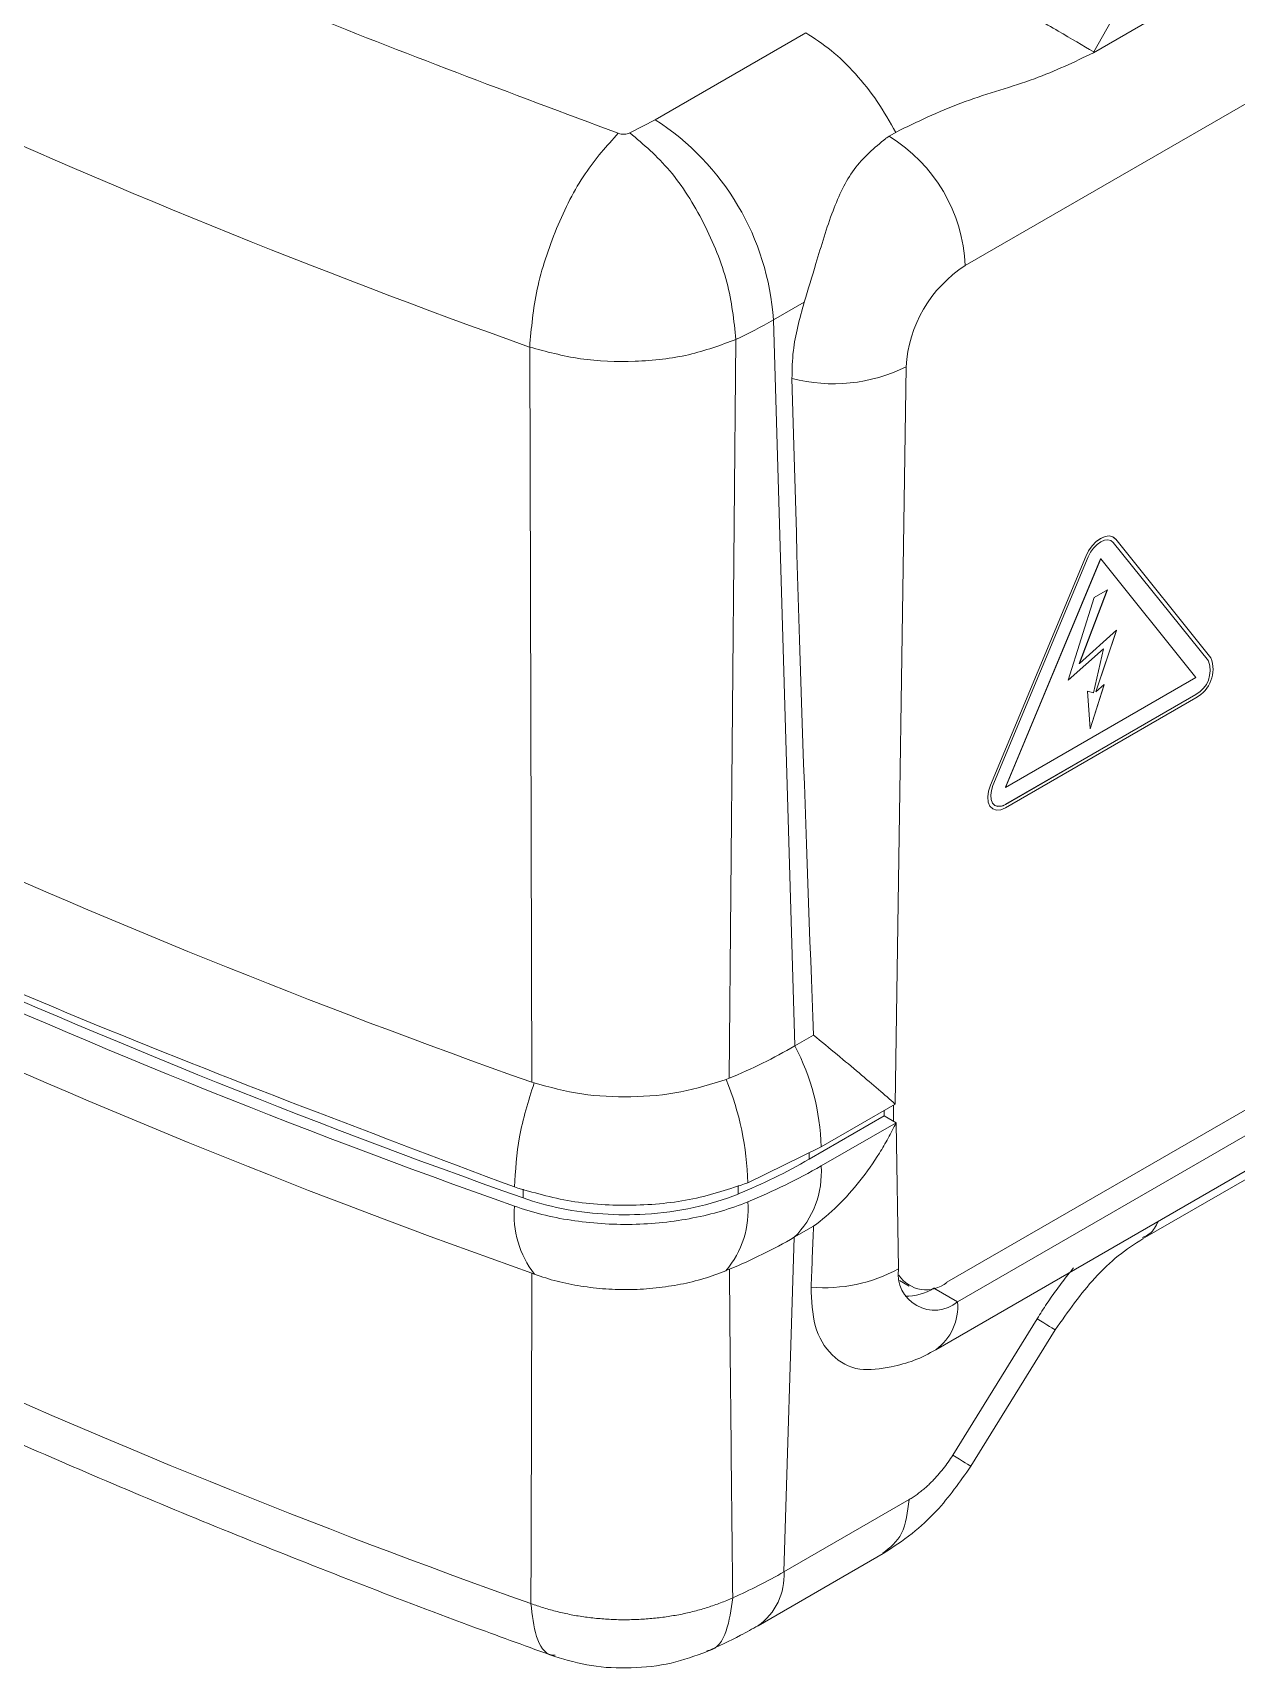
# Model space of a CAD drawing. Header units: inches. Extents: x 0.2 to 38.3, y 0.1 to 29.6.
# Drawn here: x 30.516 to 31.954, y 13.858 to 15.812 of the extents above; entities that cross this region are included whole.
import ezdxf

# ---------------------------------------------------------------- set-up
doc = ezdxf.new("R2010")
doc.units = ezdxf.units.IN
doc.header["$LTSCALE"] = 3.5
doc.header["$MEASUREMENT"] = 0

msp = doc.modelspace()

# ---------------------------------------------------------------- linework, layer by layer
at = {"color": 7, "linetype": 'Continuous', "lineweight": 15}
for p, q in [((36.7404, 18.6497), (31.7835, 15.7882)), ((31.6304, 15.5339), (37.0134, 18.6414)), ((31.6083, 14.3189), (36.8119, 17.3228)), ((36.8384, 17.3074), (31.6211, 14.2956)), ((31.5952, 14.2383), (36.8751, 17.2863)), ((31.8424, 14.3709), (36.6629, 17.1537)), ((31.8395, 15.8882), (31.784, 15.7892)), ((31.4398, 15.8122), (31.2597, 15.7082)), ((31.7835, 15.7882), (31.784, 15.7892)), ((31.2597, 15.7082), (31.2296, 15.6925)), ((31.5522, 15.6957), (31.5395, 15.6884)), ((31.4379, 15.4903), (31.401, 15.469)), ((31.401, 15.469), (31.4268, 14.6013)), ((31.3563, 15.4457), (31.3483, 14.5627)), ((31.1098, 15.4366), (31.1125, 14.558)), ((31.5465, 14.5317), (31.5597, 15.4129)), ((31.924, 15.0653), (31.8102, 15.2069)), ((31.9209, 15.0614), (31.8071, 15.203)), ((31.8072, 15.203), (31.8071, 15.203)), ((31.921, 15.0614), (31.8072, 15.203)), ((31.6605, 14.9132), (31.7743, 15.1862)), ((31.6605, 14.9132), (31.7743, 15.1862)), ((31.6635, 14.9127), (31.7773, 15.1857)), ((31.6784, 14.9105), (31.7922, 15.1834)), ((31.6785, 14.9104), (31.7923, 15.1834)), ((31.7743, 15.1862), (31.7743, 15.1862)), ((31.7923, 15.1834), (31.7922, 15.1834)), ((31.9061, 15.0418), (31.7923, 15.1834)), ((31.7843, 15.1372), (31.7534, 15.0385)), ((31.7667, 15.0585), (31.8001, 15.1463)), ((31.7668, 15.0585), (31.8002, 15.1464)), ((31.7843, 15.1372), (31.8002, 15.1464)), ((31.8113, 15.0981), (31.7668, 15.0585)), ((31.8112, 15.098), (31.7865, 15.0246)), ((31.8113, 15.0981), (31.7866, 15.0246)), ((31.7534, 15.0385), (31.7954, 15.0759)), ((31.7534, 15.0386), (31.7954, 15.0759)), ((31.7954, 15.0759), (31.7838, 15.0234)), ((31.7954, 15.0759), (31.7954, 15.0759)), ((31.7668, 15.0585), (31.7667, 15.0585)), ((31.921, 15.0614), (31.9209, 15.0614)), ((31.6785, 14.9104), (31.9061, 15.0418)), ((31.7965, 15.0332), (31.7795, 14.9802)), ((31.7964, 15.0331), (31.7795, 14.9804)), ((31.7866, 15.0246), (31.7965, 15.0332)), ((31.6784, 14.8901), (31.906, 15.0214)), ((31.6785, 14.89), (31.9061, 15.0214)), ((31.6785, 14.8859), (31.9061, 15.0173)), ((31.7838, 15.0234), (31.7763, 15.0252)), ((31.7763, 15.0252), (31.7795, 14.9802)), ((31.7866, 15.0246), (31.7865, 15.0246)), ((31.9061, 15.0214), (31.906, 15.0214)), ((31.6605, 14.9132), (31.6605, 14.9132)), ((31.6785, 14.9104), (31.6784, 14.9105)), ((31.6634, 14.8845), (31.6635, 14.8844)), ((31.6659, 14.8888), (31.666, 14.8888)), ((31.6785, 14.89), (31.6784, 14.8901)), ((31.4268, 14.6013), (31.4492, 14.6143)), ((31.3483, 14.5627), (31.3447, 14.5613)), ((31.1125, 14.558), (31.1151, 14.5571)), ((31.4582, 14.4807), (31.5465, 14.5317)), ((31.5336, 14.5178), (31.5335, 14.5242)), ((31.5447, 14.5307), (31.5447, 14.5114)), ((31.444, 14.466), (31.5336, 14.5178)), ((31.4582, 14.4579), (31.5478, 14.5096)), ((31.5478, 14.5096), (31.5336, 14.5178)), ((31.5504, 14.335), (31.5478, 14.5096)), ((31.3704, 14.4379), (31.4582, 14.4807)), ((31.449, 14.3861), (31.426, 14.3728)), ((31.4137, 13.973), (31.426, 14.3728)), ((31.5518, 14.3211), (31.5633, 14.3144)), ((31.5938, 14.3124), (31.5929, 14.3119)), ((31.5929, 14.3119), (31.6211, 14.2956)), ((31.6155, 14.1125), (31.7163, 14.2754)), ((31.637, 14.0991), (31.7378, 14.2619)), ((31.4137, 13.973), (31.5632, 14.0593)), ((31.3827, 13.9085), (31.5322, 13.9949))]:
    msp.add_line(p, q, dxfattribs=at)
at = {"color": 155, "linetype": 'Continuous', "lineweight": 15}
for p, q in [((31.444, 14.4738), (31.444, 14.466)), ((31.1022, 14.4301), (31.1022, 14.4197)), ((31.3588, 14.4345), (31.3588, 14.4244))]:
    msp.add_line(p, q, dxfattribs=at)
at = {"color": 7, "linetype": 'Continuous', "lineweight": 15, "flags": 128}
for points in [[(31.8101, 15.2069), (31.8067, 15.2097), (31.8024, 15.2108), (31.7975, 15.2102), (31.7922, 15.2079), (31.7869, 15.2041), (31.782, 15.199), (31.7777, 15.1929), (31.7743, 15.1862)], [(31.8102, 15.2069), (31.8068, 15.2096), (31.8025, 15.2108), (31.7975, 15.2102), (31.7923, 15.2079), (31.787, 15.2041), (31.782, 15.199), (31.7777, 15.1929), (31.7743, 15.1862)], [(31.8072, 15.203), (31.8044, 15.2053), (31.8008, 15.2062), (31.7967, 15.2057), (31.7923, 15.2038), (31.7879, 15.2006), (31.7837, 15.1964), (31.7802, 15.1913), (31.7773, 15.1857)], [(31.6634, 14.8845), (31.6632, 14.8846), (31.6598, 14.8879), (31.6578, 14.8928), (31.6572, 14.899), (31.6581, 14.906), (31.6605, 14.9132)], [(31.6785, 14.8859), (31.6729, 14.8836), (31.6677, 14.8831), (31.6632, 14.8846), (31.6599, 14.8879), (31.6578, 14.8928), (31.6573, 14.8989), (31.6582, 14.9059), (31.6605, 14.9132)], [(31.6785, 14.89), (31.6738, 14.888), (31.6695, 14.8877), (31.6658, 14.8889), (31.663, 14.8916), (31.6613, 14.8957), (31.6608, 14.9009), (31.6616, 14.9067), (31.6635, 14.9127)]]:
    msp.add_lwpolyline(points, dxfattribs=at)
at = {"color": 7, "linetype": 'Continuous', "lineweight": 15}
for centre, radius, start, end in [((34.1933, 24.0969), 9.1929, 240.27016, 250.40141), ((31.0928, 15.4483), 0.3089, 3.8499, 57.3049), ((31.6479, 15.5008), 0.2167, 120.0029, 121.2621), ((31.4394, 15.5255), 0.1912, 2.5197, 58.4293), ((31.7136, 15.4042), 0.1541, 122.6523, 176.7702), ((31.093, 16.0038), 0.6172, 295.2554, 299.9413), ((31.4727, 15.59), 0.1973, 255.503, 296.1651), ((34.1956, 23.2806), 9.2515, 240.27683, 250.53328), ((34.1927, 23.1705), 9.2805, 240.27761, 250.54849), ((34.1896, 23.1816), 9.3026, 240.27762, 250.54848), ((31.8907, 15.0499), 0.0323, 298.2572, 20.7711), ((31.8877, 15.0515), 0.0388, 298.257, 20.7715), ((31.8907, 15.0499), 0.0323, 298.2572, 20.7711), ((34.1956, 23.0505), 9.2497, 240.27665, 250.52945), ((31.6711, 14.9002), 0.0125, 245.5154, 305.7955), ((34.1945, 22.6262), 9.2219, 240.27348, 250.46766), ((31.0872, 15.193), 0.6822, 292.5008, 299.8571), ((31.1802, 14.4729), 0.2781, 1.6179, 27.5158), ((31.0218, 14.4296), 0.3487, 1.3612, 22.1889), ((31.0901, 15.0828), 0.7111, 292.2038, 299.8459), ((31.0937, 15.0931), 0.7323, 292.2037, 299.8459), ((31.3506, 14.4498), 0.1078, 314.3732, 4.2637), ((31.2054, 14.3992), 0.1142, 174.6151, 218.1978), ((31.2602, 14.405), 0.1107, 319.2575, 5.2024), ((31.0873, 14.9628), 0.6804, 292.5761, 299.8594), ((31.4618, 14.4976), 0.1852, 265.1641, 298.6075), ((31.5935, 14.3291), 0.0435, 172.2842, 309.4369), ((31.5835, 14.3488), 0.0389, 212.983, 309.6719), ((31.5601, 14.3632), 0.0608, 268.3833, 302.5621), ((31.09, 14.5359), 0.6494, 293.8299, 299.9023)]:
    msp.add_arc(centre, radius, start, end, dxfattribs=at)
at = {"color": 155, "linetype": 'Continuous', "lineweight": 15}
for centre, radius, start, end in [((31.5576, 14.2898), 0.0638, 306.1243, 5.1521), ((31.3408, 13.9684), 0.0731, 304.855, 3.5896)]:
    msp.add_arc(centre, radius, start, end, dxfattribs=at)
at = {"color": 7, "linetype": 'Continuous', "lineweight": 15}
for centre, major_axis, ratio, start_param, end_param in [((31.4882, 16.5889), (-0.0427, 2.9998), 0.02971, 1.978291, 2.288881), ((31.4891, 12.6134), (0.0458, 2.8468), 0.030762, 0.899134, 0.931512)]:
    msp.add_ellipse(centre, major_axis=major_axis, ratio=ratio, start_param=start_param, end_param=end_param, dxfattribs=at)
for points, knots in [([(31.2157, 15.692), (31.0867, 15.7402), (30.8291, 15.8365), (30.4613, 15.9972), (30.1074, 16.1679), (29.8862, 16.2915), (29.7758, 16.3532)], [0, 0, 0, 0, 0.249986, 0.499242, 0.750025, 1, 1, 1, 1]), ([(31.784, 15.7892), (31.7708, 15.797), (31.7442, 15.8128), (31.6885, 15.8448), (31.6281, 15.8789), (31.5902, 15.8997), (31.5712, 15.9101)], [0, 0, 0, 0, 0.25, 0.500001, 0.75, 1, 1, 1, 1]), ([(31.4398, 15.8122), (31.45, 15.8056), (31.4704, 15.7924), (31.4994, 15.7638), (31.5261, 15.7306), (31.5403, 15.7054), (31.5474, 15.6929)], [0, 0, 0, 0, 0.25, 0.5, 0.75, 1, 1, 1, 1]), ([(31.7835, 15.7882), (31.7607, 15.7773), (31.7132, 15.7545), (31.6283, 15.7322), (31.5776, 15.7079), (31.5522, 15.6957)], [0, 0, 0, 0, 0.316824, 0.658113, 1, 1, 1, 1]), ([(31.1098, 15.4366), (31.1118, 15.4592), (31.1157, 15.5046), (31.1404, 15.5793), (31.1749, 15.6474), (31.2021, 15.6771), (31.2157, 15.692)], [0, 0, 0, 0, 0.25, 0.5, 0.75, 1, 1, 1, 1]), ([(31.2296, 15.6925), (31.2286, 15.6921), (31.2265, 15.6913), (31.2228, 15.6909), (31.219, 15.691), (31.2168, 15.6917), (31.2157, 15.692)], [0, 0, 0, 0, 0.250364, 0.499236, 0.747355, 1, 1, 1, 1]), ([(31.2296, 15.6925), (31.2459, 15.6787), (31.2784, 15.6512), (31.3196, 15.5859), (31.3491, 15.5132), (31.3539, 15.4682), (31.3563, 15.4457)], [0, 0, 0, 0, 0.25, 0.5, 0.75, 1, 1, 1, 1]), ([(31.5354, 15.686), (31.5219, 15.6747), (31.4954, 15.6527), (31.4704, 15.5986), (31.4538, 15.5421), (31.4426, 15.5056), (31.4379, 15.4903)], [0, 0, 0, 0, 0.265244, 0.517762, 0.798182, 1, 1, 1, 1]), ([(31.4379, 15.4903), (31.4325, 15.4707), (31.4238, 15.4389), (31.4235, 15.4099), (31.4233, 15.3989)], [0, 0, 0, 0, 0.62031, 1, 1, 1, 1]), ([(31.3563, 15.4457), (31.3381, 15.4389), (31.3016, 15.4253), (31.2359, 15.4179), (31.169, 15.4204), (31.1295, 15.4312), (31.1098, 15.4366)], [0, 0, 0, 0, 0.249591, 0.499302, 0.74908, 1, 1, 1, 1]), ([(29.5773, 15.1257), (29.733, 15.0399), (30.0442, 14.8683), (30.551, 14.6364), (30.9115, 14.5006), (31.0917, 14.4328)], [0, 0, 0, 0, 0.333333, 0.666667, 1, 1, 1, 1]), ([(31.4492, 14.6143), (31.4681, 14.5986), (31.506, 14.5671), (31.5345, 14.5428), (31.5465, 14.5318), (31.5465, 14.5317)], [0, 0, 0, 0, 0.494879, 0.996584, 1, 1, 1, 1]), ([(29.6528, 14.5535), (29.6934, 14.5303), (29.811, 14.4633), (30.0122, 14.3564), (30.2588, 14.2348), (30.5133, 14.119), (30.7752, 14.0091), (30.9854, 13.9277), (31.1082, 13.8831), (31.1398, 13.8716)], [0, 0, 0, 0, 0.0897867, 0.2600953, 0.4303872, 0.6006571, 0.7709015, 0.9411178, 1, 1, 1, 1]), ([(31.1151, 14.5571), (31.1083, 14.5353), (31.0949, 14.4917), (31.0928, 14.4524), (31.0917, 14.4328)], [0, 0, 0, 0, 0.5000001, 1, 1, 1, 1]), ([(31.1151, 14.5571), (31.1337, 14.5521), (31.1701, 14.5423), (31.2313, 14.5392), (31.2918, 14.5446), (31.327, 14.5557), (31.3447, 14.5613)], [0, 0, 0, 0, 0.254802, 0.499249, 0.749256, 1, 1, 1, 1]), ([(31.449, 14.3861), (31.4592, 14.3933), (31.4688, 14.4016), (31.4873, 14.4197), (31.4961, 14.4296), (31.5129, 14.4507), (31.5207, 14.4618), (31.5315, 14.4792), (31.5349, 14.4851), (31.5416, 14.4972), (31.5448, 14.5034), (31.5478, 14.5096)], [0, 0, 0, 0, 0.25, 0.25, 0.5, 0.5, 0.75, 0.75, 0.875, 0.875, 1, 1, 1, 1]), ([(31.0917, 14.4328), (31.1137, 14.4263), (31.1579, 14.4133), (31.2325, 14.4092), (31.3066, 14.4161), (31.3491, 14.4306), (31.3704, 14.4379)], [0, 0, 0, 0, 0.249991, 0.500206, 0.749935, 1, 1, 1, 1]), ([(31.0917, 14.4099), (31.1126, 14.4024), (31.1355, 14.3967), (31.183, 14.3894), (31.2077, 14.3877), (31.257, 14.3886), (31.2815, 14.3912), (31.3282, 14.4003), (31.3504, 14.4068), (31.3704, 14.415)], [0, 0, 0, 0, 0.25, 0.25, 0.5, 0.5, 0.75, 0.75, 1, 1, 1, 1]), ([(31.1022, 14.4197), (31.1166, 14.4146), (31.1474, 14.4061), (31.197, 14.3995), (31.2511, 14.3992), (31.3069, 14.4068), (31.3426, 14.4177), (31.3588, 14.4244)], [0, 0, 0, 0, 0.186311, 0.373328, 0.55957, 0.779058, 1, 1, 1, 1]), ([(31.7378, 14.2619), (31.7532, 14.2838), (31.7771, 14.3179), (31.8139, 14.3523), (31.8328, 14.3647), (31.8425, 14.371)], [0, 0, 0, 0, 0.466898, 0.727019, 1, 1, 1, 1]), ([(31.1156, 14.3285), (31.1244, 14.3254), (31.1333, 14.3225), (31.1518, 14.3178), (31.1613, 14.316), (31.1807, 14.3129), (31.1908, 14.3117), (31.2107, 14.3103), (31.2207, 14.31), (31.2408, 14.3104), (31.2508, 14.3111), (31.2708, 14.3133), (31.2805, 14.3147), (31.2995, 14.3184), (31.3088, 14.3206), (31.3269, 14.326), (31.3357, 14.3292), (31.3441, 14.3327)], [0, 0, 0, 0, 0.125, 0.125, 0.25, 0.25, 0.375, 0.375, 0.5, 0.5, 0.625, 0.625, 0.75, 0.75, 0.875, 0.875, 1, 1, 1, 1]), ([(31.3485, 14.3346), (31.3491, 14.2685), (31.3504, 14.1375), (31.3517, 14.0067), (31.3524, 13.9419)], [0, 0, 0, 0, 0.50506, 1, 1, 1, 1]), ([(31.7163, 14.2754), (31.7182, 14.2784), (31.722, 14.2845), (31.7279, 14.2934), (31.7339, 14.3023), (31.7402, 14.3109), (31.7465, 14.3195), (31.7531, 14.3279), (31.7575, 14.3333), (31.7598, 14.3361)], [0, 0, 0, 0, 0.1428951, 0.2854936, 0.4279657, 0.5704822, 0.7132138, 0.8563302, 1, 1, 1, 1]), ([(31.4461, 14.313), (31.4468, 14.2969), (31.4483, 14.2636), (31.4693, 14.2295), (31.5012, 14.2113), (31.5289, 14.2157), (31.5419, 14.2178)], [0, 0, 0, 0, 0.24514, 0.506578, 0.768168, 1, 1, 1, 1]), ([(31.5419, 14.2178), (31.5512, 14.22), (31.5698, 14.2245), (31.5868, 14.2337), (31.5952, 14.2383)], [0, 0, 0, 0, 0.498515, 1, 1, 1, 1]), ([(31.5632, 14.0593), (31.5648, 14.0602), (31.568, 14.0621), (31.5727, 14.0654), (31.5774, 14.0689), (31.5821, 14.0728), (31.5867, 14.0769), (31.592, 14.0821), (31.5978, 14.0884), (31.6041, 14.096), (31.6101, 14.104), (31.6137, 14.1097), (31.6155, 14.1125)], [0, 0, 0, 0, 0.083979, 0.167245, 0.250132, 0.332978, 0.416123, 0.499902, 0.625614, 0.750081, 0.874482, 1, 1, 1, 1]), ([(31.5322, 13.9948), (31.5439, 14.0024), (31.5661, 14.0167), (31.6033, 14.0511), (31.6241, 14.0806), (31.637, 14.0991)], [0, 0, 0, 0, 0.293581, 0.557284, 1, 1, 1, 1]), ([(31.1113, 13.935), (31.1138, 13.9341), (31.1189, 13.9323), (31.1267, 13.9298), (31.1346, 13.9274), (31.1428, 13.9253), (31.151, 13.9234), (31.1594, 13.9216), (31.1679, 13.9201), (31.1765, 13.9188), (31.1852, 13.9177), (31.1939, 13.9169), (31.2027, 13.9163), (31.2115, 13.9158), (31.2204, 13.9156), (31.2292, 13.9157), (31.2381, 13.9159), (31.2469, 13.9164), (31.2557, 13.9171), (31.2644, 13.918), (31.2731, 13.9191), (31.2816, 13.9205), (31.2901, 13.922), (31.2984, 13.9238), (31.3066, 13.9258), (31.3147, 13.928), (31.3226, 13.9304), (31.3304, 13.933), (31.3379, 13.9357), (31.3453, 13.9387), (31.35, 13.9408), (31.3524, 13.9419)], [0, 0, 0, 0, 0.034483, 0.068966, 0.103449, 0.137932, 0.172414, 0.206896, 0.241377, 0.275859, 0.310341, 0.344822, 0.379304, 0.413786, 0.448267, 0.482749, 0.51723, 0.551712, 0.586194, 0.620676, 0.655159, 0.689641, 0.724124, 0.758607, 0.79309, 0.827574, 0.862058, 0.896543, 0.931029, 0.965514, 1, 1, 1, 1]), ([(31.3218, 13.8777), (31.3354, 13.8839), (31.3563, 13.8936), (31.3758, 13.9047), (31.3827, 13.9085)], [0, 0, 0, 0, 0.648124, 1, 1, 1, 1]), ([(31.1398, 13.8716), (31.1541, 13.8675), (31.1827, 13.8591), (31.2314, 13.8569), (31.28, 13.8622), (31.3078, 13.8725), (31.3218, 13.8777)], [0, 0, 0, 0, 0.248779, 0.497679, 0.748018, 1, 1, 1, 1])]:
    msp.add_open_spline(points, degree=3, knots=knots, dxfattribs=at)
at = {"color": 155, "linetype": 'Continuous', "lineweight": 15}
for points, knots in [([(31.8609, 14.3917), (31.8581, 14.3861), (31.8536, 14.3772), (31.8453, 14.3739), (31.8421, 14.3726)], [0, 0, 0, 0, 0.616276, 1, 1, 1, 1]), ([(31.7163, 14.2754), (31.7272, 14.2686), (31.7402, 14.2605), (31.7362, 14.2629), (31.7356, 14.2633)], [0, 0, 0, 0, 0.84383, 1, 1, 1, 1]), ([(31.6155, 14.1125), (31.6265, 14.1057), (31.6394, 14.0977), (31.6355, 14.1001), (31.6348, 14.1005)], [0, 0, 0, 0, 0.842332, 1, 1, 1, 1]), ([(31.5632, 14.0593), (31.5614, 14.0445), (31.5578, 14.0157), (31.5404, 14.0019), (31.5319, 13.9952)], [0, 0, 0, 0, 0.511446, 1, 1, 1, 1]), ([(31.3524, 13.9419), (31.3505, 13.928), (31.3468, 13.9001), (31.3334, 13.8797), (31.3225, 13.8787), (31.3215, 13.8786)], [0, 0, 0, 0, 0.4753751, 0.9507506, 1, 1, 1, 1]), ([(31.1113, 13.935), (31.1129, 13.9212), (31.1161, 13.8934), (31.1284, 13.8735), (31.1386, 13.8733), (31.1403, 13.8733)], [0, 0, 0, 0, 0.456576, 0.913152, 1, 1, 1, 1])]:
    msp.add_open_spline(points, degree=3, knots=knots, dxfattribs=at)
at = {"color": 7, "linetype": 'Continuous', "lineweight": 15}
for points in [[(31.1124, 14.3297), (31.1121, 14.1981), (31.1117, 14.0666), (31.1113, 13.935)], [(31.1124, 14.3297), (31.1135, 14.3293), (31.1146, 14.3289), (31.1156, 14.3285)], [(31.3485, 14.3346), (31.347, 14.334), (31.3456, 14.3334), (31.3441, 14.3327)]]:
    msp.add_open_spline(points, degree=3, dxfattribs=at)

doc.saveas('drawing.dxf')
